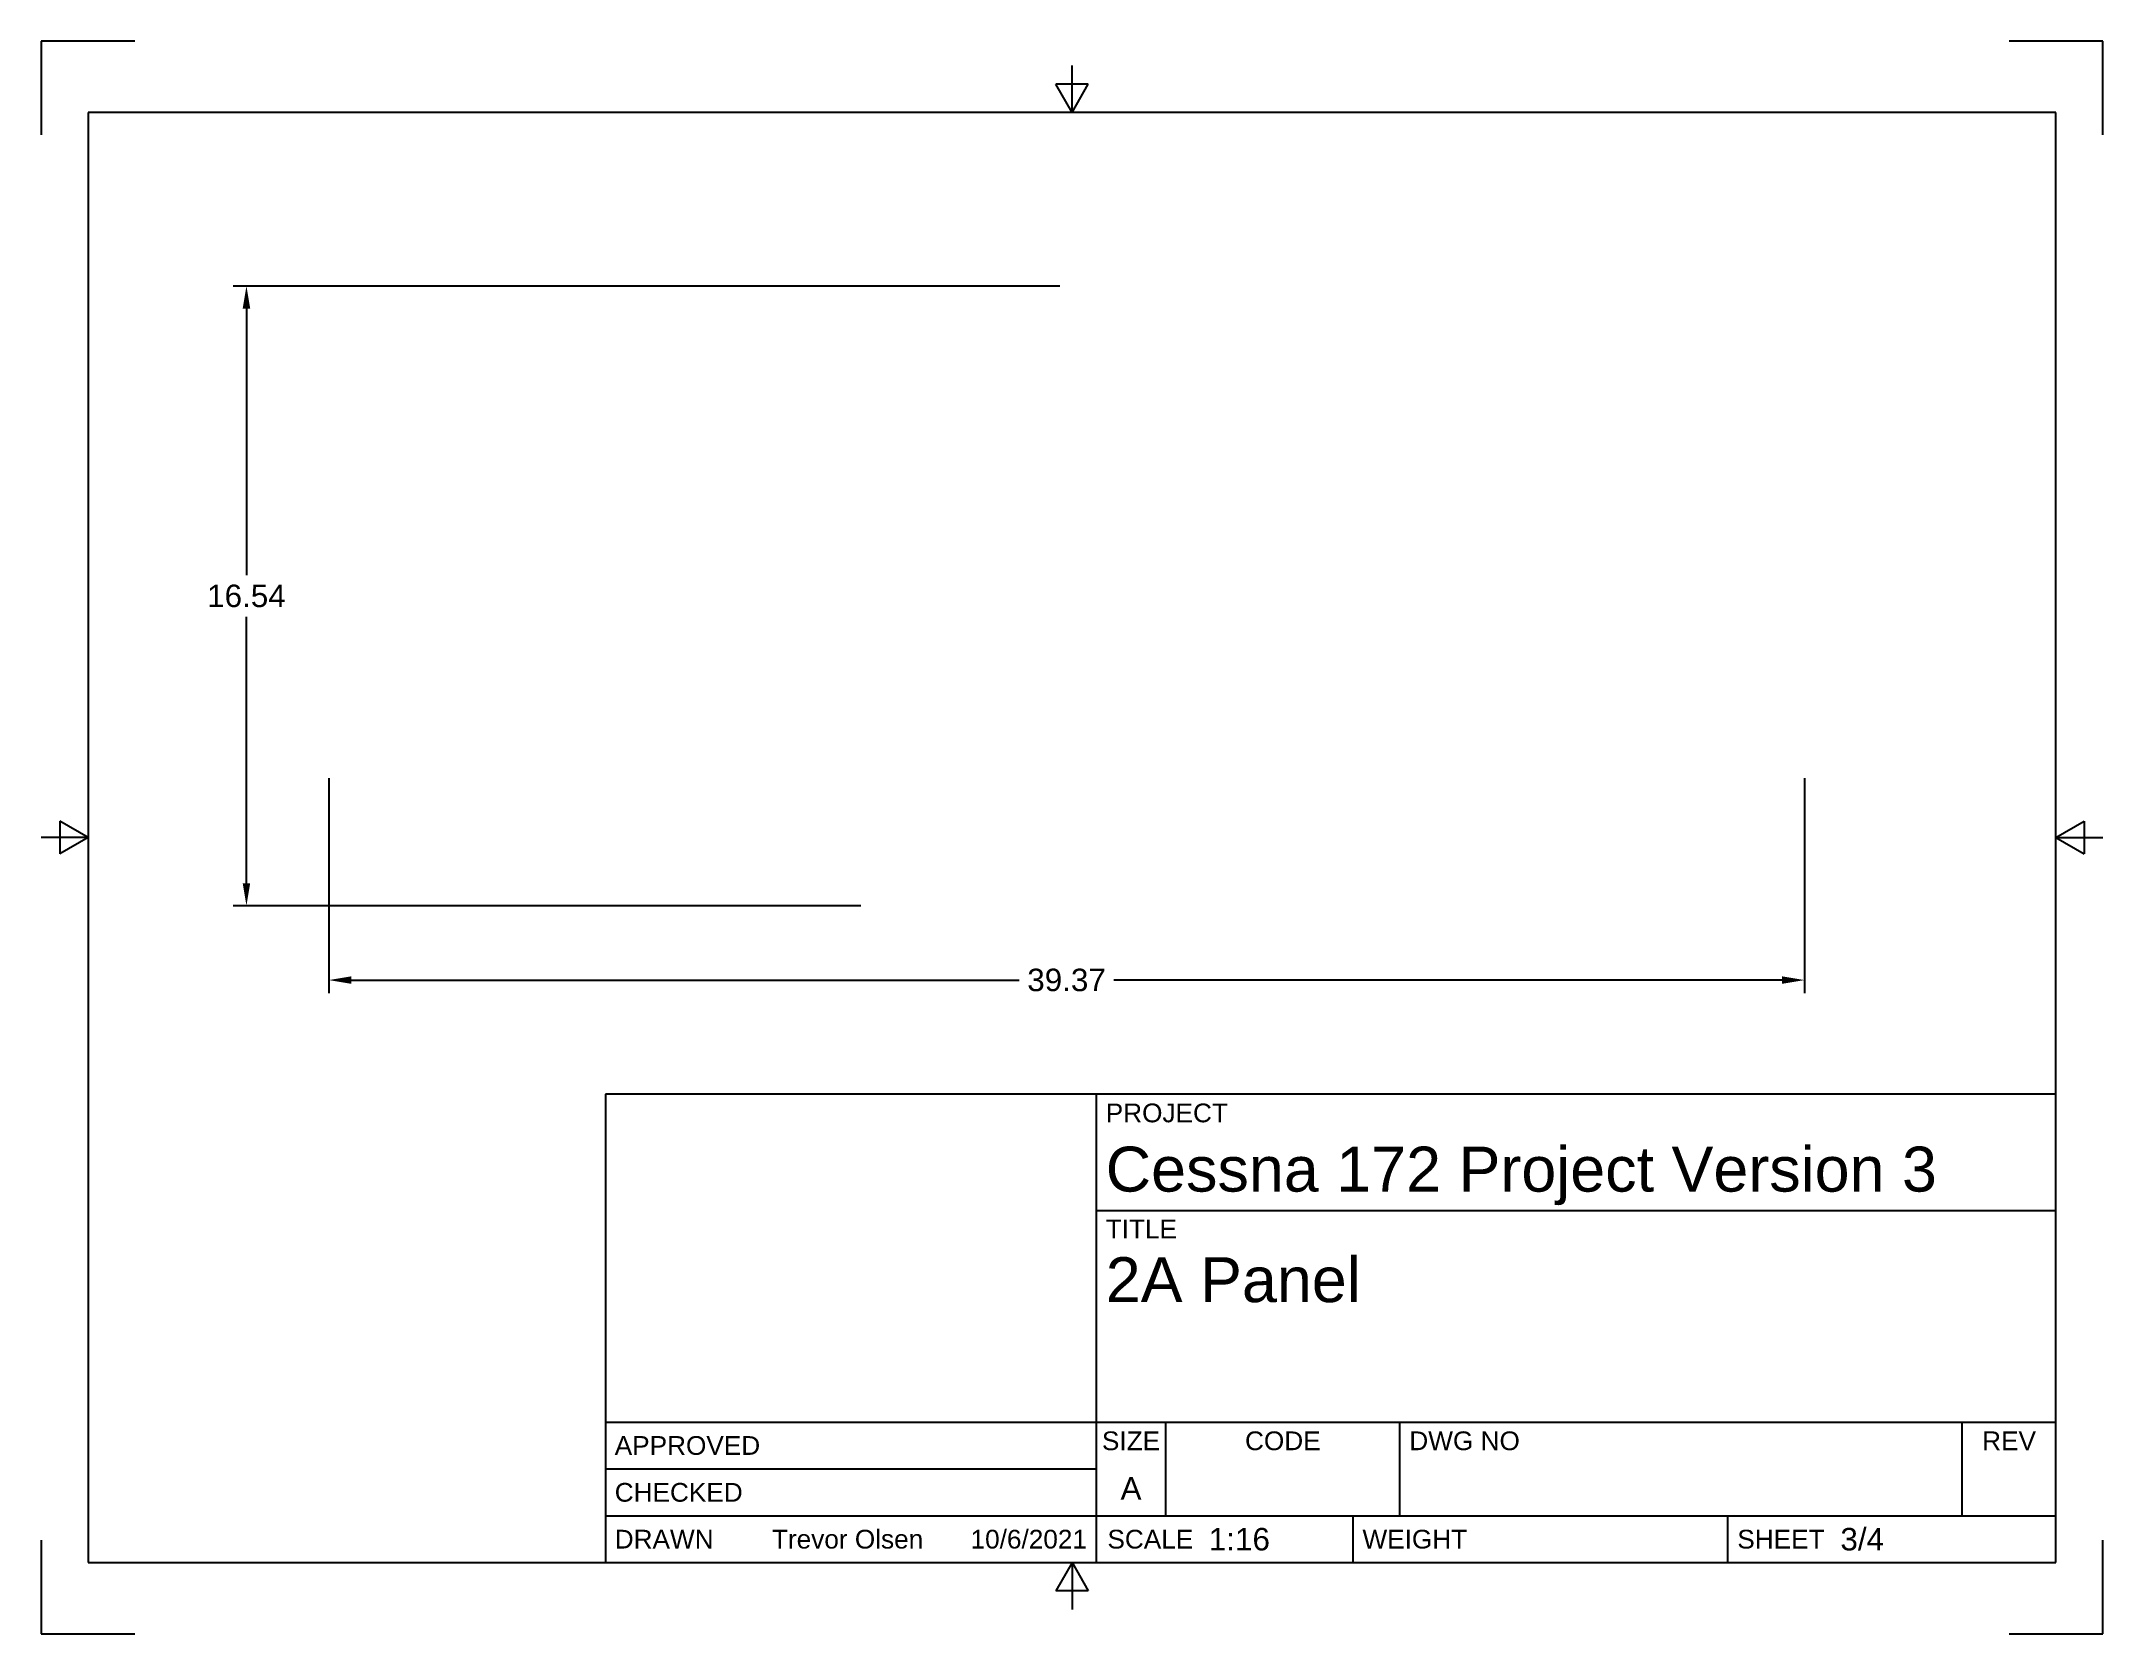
# Paper-space layout 'Sheet3' of a CAD drawing. Header units: inches. Extents: x 0 to 11, y 0 to 8.5.
import ezdxf
from ezdxf.enums import TextEntityAlignment as Align

# ---------------------------------------------------------------- set-up
doc = ezdxf.new("R2010")
doc.units = ezdxf.units.IN
doc.header["$LTSCALE"] = 0.75
doc.header["$MEASUREMENT"] = 0
doc.layers.add('Border', color=7, linetype='Continuous')
doc.layers.add('Titleblock', color=7, linetype='Continuous')
doc.layers.add('FD_Dimensions', color=7, linetype='Continuous', lineweight=25)
doc.styles.add('FusionTitle', font='arial.ttf')
doc.styles.get("Standard").update_dxf_attribs({"font": 'arial.ttf'})
doc.dimstyles.new('Dim-Standard', dxfattribs={"dimtxt": 0.12, "dimasz": 0.12, "dimexe": 0.07, "dimexo": 0.07, "dimgap": 0.05, "dimtad": 0, "dimtih": 1, "dimtoh": 1, "dimzin": 12, "dimdsep": 46, "dimtxsty": 'Standard', "dimcen": 0, "dimazin": 3, "dimtp": 0.01, "dimtm": 0.01, "dimtfac": 1, "dimtofl": 0, "dimtmove": 0, "dimatfit": 3, "dimfxl": 1, "dimtolj": 1, "dimtzin": 12, "dimarcsym": 1})

# ---------------------------------------------------------------- blocks, each defined once
blk = doc.blocks.new('ANSI_TITLEBLOCK')
at = {"layer": 'Titleblock'}
for p, q in [((0, 2.5), (-7.74, 2.5)), ((-7.74, 2.5), (-7.74, 0)), ((-5.12, 0), (-5.12, 2.5)), ((0, 0), (0, 2.5)), ((-5.12, 1.88), (0, 1.88)), ((-7.74, 0.75), (0, 0.75)), ((-4.75, 0.25), (-4.75, 0.75)), ((-3.5, 0.25), (-3.5, 0.75)), ((-0.5, 0.25), (-0.5, 0.75)), ((-7.74, 0.5), (-5.12, 0.5)), ((-7.74, 0.25), (0, 0.25)), ((-3.75, 0), (-3.75, 0.25)), ((-1.75, 0), (-1.75, 0.25)), ((-7.74, 0), (0, 0))]:
    blk.add_line(p, q, dxfattribs=at)
at = {"layer": 'Titleblock', "style": 'FusionTitle'}
for s, p in [('PROJECT', (-5.07, 2.45)), ('TITLE', (-5.07, 1.83)), ('DWG NO', (-3.45, 0.7))]:
    blk.add_text(s, height=0.1, dxfattribs=at).set_placement(p, align=Align.TOP_LEFT)
for s, p in [('APPROVED', (-7.69, 0.625)), ('CHECKED', (-7.69, 0.375)), ('DRAWN', (-7.69, 0.125)), ('SCALE', (-5.061, 0.125)), ('WEIGHT', (-3.7, 0.125)), ('SHEET', (-1.7, 0.125))]:
    blk.add_text(s, height=0.1, dxfattribs=at).set_placement(p, align=Align.MIDDLE_LEFT)
for s, p in [('SIZE', (-4.935, 0.7)), ('CODE', (-4.125, 0.7)), ('REV', (-0.25, 0.7))]:
    blk.add_text(s, height=0.1, dxfattribs=at).set_placement(p, align=Align.TOP_CENTER)
for tag, height, p in [('PROJECT', 0.24, (-5.07, 2.22)), ('TITLE_1', 0.24, (-5.07, 1.63)), ('TITLE_2', 0.24, (-5.07, 1.29)), ('TITLE_3', 0.12, (-5.07, 0.95))]:
    blk.add_attdef(tag, text='', height=height, dxfattribs=at).set_placement(p, align=Align.TOP_LEFT)
for tag, height, p in [('APPROVED_BY', 0.1, (-6.851, 0.625)), ('CHECKED_BY', 0.1, (-6.851, 0.375)), ('DRAWN_BY', 0.1, (-6.851, 0.125)), ('SCALE', 0.12, (-4.52, 0.125)), ('WEIGHT', 0.12, (-3.1, 0.125)), ('SHEET', 0.12, (-1.15, 0.125))]:
    blk.add_attdef(tag, text='', height=height, dxfattribs=at).set_placement(p, align=Align.MIDDLE_LEFT)
for tag, p in [('APPROVED_DATE', (-5.17, 0.625)), ('CHECKED_DATE', (-5.17, 0.375)), ('DRAWN_DATE', (-5.17, 0.125))]:
    blk.add_attdef(tag, text='', height=0.1, dxfattribs=at).set_placement(p, align=Align.MIDDLE_RIGHT)
for tag, p in [('SIZE', (-4.935, 0.3)), ('CODE', (-4.125, 0.3)), ('REV', (-0.25, 0.3))]:
    blk.add_attdef(tag, text='', height=0.12, dxfattribs=at).set_placement(p, align=Align.BOTTOM_CENTER)
blk.add_attdef('DWG_NO', text='', height=0.12, dxfattribs=at).set_placement((-3.45, 0.3), align=Align.BOTTOM_LEFT)
blk = doc.blocks.new('ANSI_A(H)_SHEET')
at = {"layer": 'Border'}
for p, q in [((5.5, 8.12), (5.5, 8.37)), ((5.587, 8.27), (5.413, 8.27)), ((5.5, 8.12), (5.413, 8.27)), ((5.5, 8.12), (5.587, 8.27)), ((10.75, 8.12), (0.25, 8.12)), ((0.25, 8.12), (0.25, 0.38)), ((10.75, 0.38), (10.75, 8.12)), ((0.1, 4.337), (0.1, 4.163)), ((0.25, 4.25), (0.1, 4.337)), ((10.75, 4.25), (10.9, 4.337)), ((10.9, 4.337), (10.9, 4.163)), ((0.25, 4.25), (0, 4.25)), ((0.25, 4.25), (0.1, 4.163)), ((10.75, 4.25), (11, 4.25)), ((10.75, 4.25), (10.9, 4.163)), ((0.25, 0.38), (10.75, 0.38)), ((5.5, 0.38), (5.413, 0.23)), ((5.5, 0.38), (5.5, 0.13)), ((5.5, 0.38), (5.587, 0.23)), ((5.587, 0.23), (5.413, 0.23))]:
    blk.add_line(p, q, dxfattribs=at)
at = {"layer": 'Defpoints'}
for p, q in [((0.5, 8.5), (0, 8.5)), ((0, 8.5), (0, 8)), ((11, 8.5), (10.5, 8.5)), ((11, 8), (11, 8.5)), ((0, 0.5), (0, 0)), ((11, 0), (11, 0.5)), ((0, 0), (0.5, 0)), ((10.5, 0), (11, 0))]:
    blk.add_line(p, q, dxfattribs=at)
blk = doc.blocks.new('*D21')
at = {"layer": 'Defpoints', "color": 0, "transparency": 16777216}
for p in [(5.505, 7.193), (1.095, 3.886), (4.444, 3.886)]:
    blk.add_point(p, dxfattribs=at)
at = {"layer": 'FD_Dimensions', "lineweight": -2, "transparency": 16777216}
for p, q in [((5.435, 7.193), (1.025, 7.193)), ((1.095, 7.073), (1.095, 5.65)), ((1.095, 4.006), (1.095, 5.428)), ((4.374, 3.886), (1.025, 3.886))]:
    blk.add_line(p, q, dxfattribs=at)
at = {"layer": 'FD_Dimensions', "transparency": 16777216}
for points in [[(1.075, 7.073), (1.115, 7.073), (1.095, 7.193)], [(1.075, 4.006), (1.115, 4.006), (1.095, 3.886)]]:
    blk.add_solid(points, dxfattribs=at)
at = {"layer": 'FD_Dimensions', "color": 0, "transparency": 16777216, "insert": (1.095, 5.539), "char_height": 0.12, "attachment_point": 5}
blk.add_mtext('\\A1;16.54', dxfattribs=at)
blk = doc.blocks.new('*D22')
at = {"layer": 'Defpoints', "color": 0, "transparency": 16777216}
for p in [(1.534, 4.636), (9.408, 4.636), (9.408, 3.489)]:
    blk.add_point(p, dxfattribs=at)
at = {"layer": 'FD_Dimensions', "color": 0, "lineweight": -2, "transparency": 16777216}
for p, q in [((1.534, 4.566), (1.534, 3.419)), ((9.408, 4.566), (9.408, 3.419)), ((1.654, 3.489), (5.218, 3.489)), ((9.288, 3.489), (5.723, 3.489))]:
    blk.add_line(p, q, dxfattribs=at)
at = {"layer": 'FD_Dimensions', "color": 0, "transparency": 16777216}
for points in [[(1.654, 3.509), (1.654, 3.469), (1.534, 3.489)], [(9.288, 3.509), (9.288, 3.469), (9.408, 3.489)]]:
    blk.add_solid(points, dxfattribs=at)
at = {"layer": 'FD_Dimensions', "color": 0, "transparency": 16777216, "insert": (5.471, 3.489), "char_height": 0.12, "attachment_point": 5}
blk.add_mtext('\\A1;39.37', dxfattribs=at)

psp = doc.layouts.new('Sheet3')

# ---------------------------------------------------------------- block references
at = {"layer": 'Border'}
psp.add_blockref('ANSI_A(H)_SHEET', (0, 0), dxfattribs=at)
at = {"layer": 'Titleblock'}
psp.add_blockref('ANSI_TITLEBLOCK', (10.75, 0.38), dxfattribs=at).add_auto_attribs({'SHEET': '3/4', 'SCALE': '1:16', 'DRAWN_DATE': '10/6/2021', 'DRAWN_BY': 'Trevor Olsen', 'SIZE': 'A', 'PROJECT': 'Cessna 172 Project Version 3', 'TITLE_1': '2A Panel'})

# ---------------------------------------------------------------- dimensions: what is measured, and where the dimension line sits
at = {"layer": 'FD_Dimensions'}
for base, p1, p2, angle, override, picture, middle in [((1.09519, 3.88556), (5.50537, 7.19265), (4.44356, 3.88556), 90, {"dimlfac": -5, "dimclrd": 256, "dimclre": 256}, '*D21', (1.09519, 5.5391)), ((9.4076, 3.4886), (1.5336, 4.6356), (9.4076, 4.6356), 180, {"dimlfac": -5}, '*D22', (5.4706, 3.4886))]:
    dim = psp.add_linear_dim(base=base, p1=p1, p2=p2, angle=angle, dimstyle='Dim-Standard', override=override, dxfattribs=at)
    dim.commit()
    dim.dimension.update_dxf_attribs({"geometry": picture, "text_midpoint": middle, "dimtype": 160})

doc.saveas('drawing.dxf')
